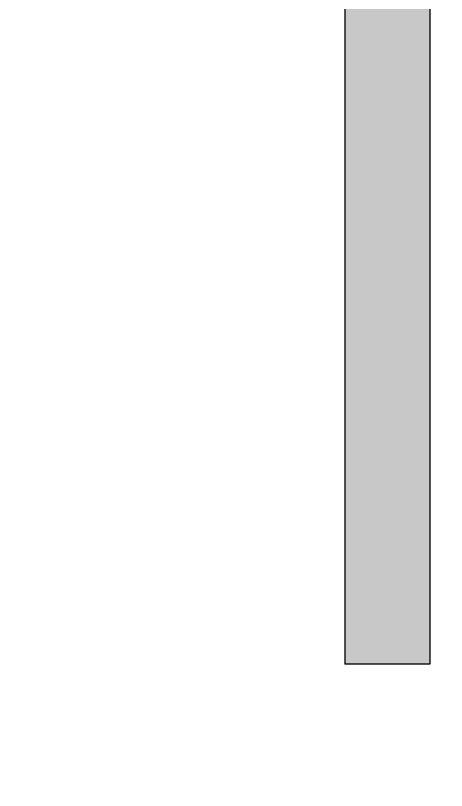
# Model space of a CAD drawing. Header units: metres. Extents: x 1203 to 2640, y 535 to 1122.
# Drawn here: x 1236.82 to 1240.55, y 562.57 to 569.27 of the extents above; entities that cross this region are included whole.
import ezdxf

# ---------------------------------------------------------------- set-up
doc = ezdxf.new("R2010")
doc.units = ezdxf.units.M
doc.layers.add('line work', color=7, linetype='Continuous')
picture_1 = doc.add_image_def('image1.png', size_in_pixel=(941, 730))

msp = doc.modelspace()

# ---------------------------------------------------------------- hatches: boundary and pattern name
at = {"layer": 'line work', "lineweight": -3, "true_color": 0x90e203}
h = msp.add_hatch(color=62, dxfattribs=at)
h.dxf.hatch_style = 1
h.paths.add_polyline_path([(1240.409363024915, 586.5029149447273), (1233.1926934961, 586.5549789245639), (1233.1926934961, 586.4488524626872), (1233.1926934961, 584.1670568979057), (1239.675311085382, 584.1670568979057), (1239.675311085382, 563.6586640801816), (1240.409363024915, 563.6586640801816)])

# ---------------------------------------------------------------- linework, layer by layer
at = {"layer": 'line work', "lineweight": -3}
for p, q in [((1240.409363024915, 586.5029149447273), (1240.409363024915, 563.6586640801816)), ((1240.409363024915, 563.6586640801816), (1239.675311085382, 563.6586640801816))]:
    msp.add_line(p, q, dxfattribs=at)
msp.add_lwpolyline([(1233.1926934961, 584.1670568979057), (1239.675311085382, 584.1670568979057), (1239.675311085382, 563.6586640801816)], dxfattribs=at)

# ---------------------------------------------------------------- pictures from other files: only their frames are drawn
image = msp.add_image(picture_1, insert=(1202.937472373582, 535.4393026118123), size_in_units=(167.27261906233838, 129.765156127))
image.dxf.flags = 6

doc.saveas('drawing.dxf')
